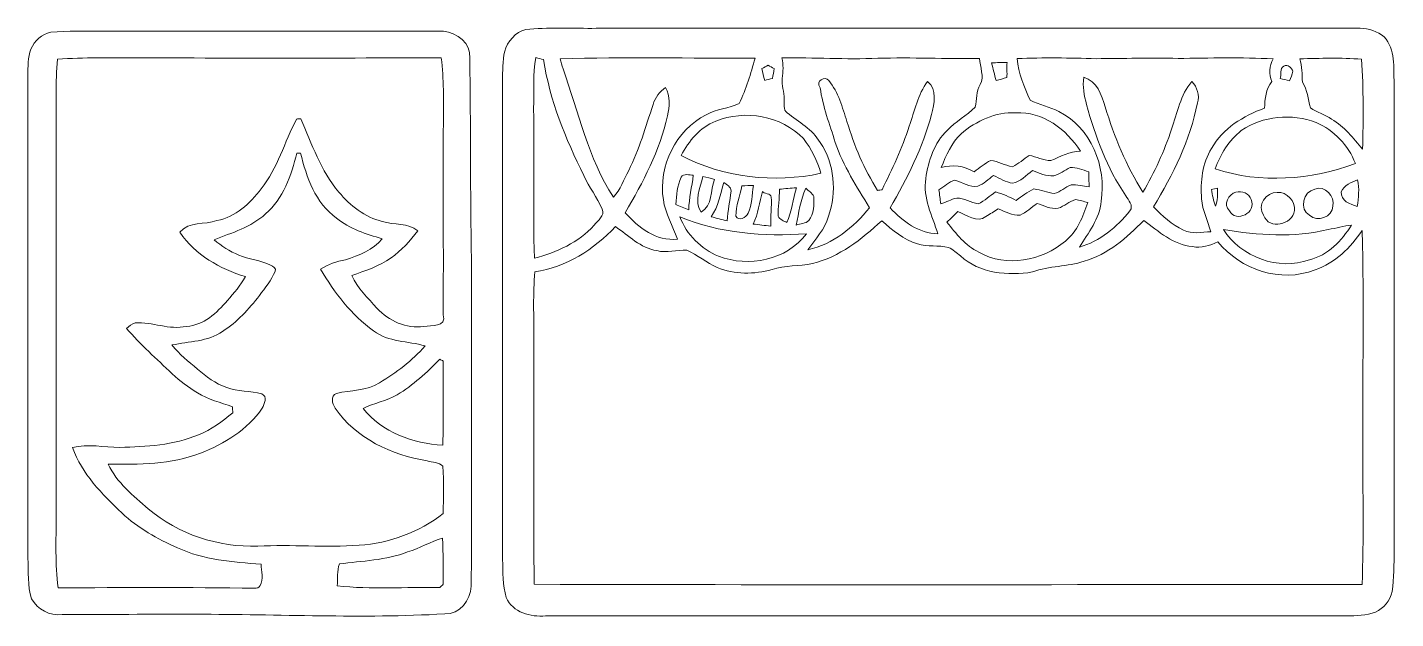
# Model space of a CAD drawing. Header units: centimetres. Extents: x -16.3 to 16.3, y -7.1 to 7.
import ezdxf

# ---------------------------------------------------------------- set-up
doc = ezdxf.new("R2010")
doc.units = ezdxf.units.CM
doc.header["$MEASUREMENT"] = 0
doc.layers.add('Layer 1', color=7, linetype='Continuous')

msp = doc.modelspace()

# ---------------------------------------------------------------- linework, layer by layer
at = {"layer": 'Layer 1', "color": 253, "lineweight": 9}
for points, knots in [([(-15.69985, 6.89111), (-15.29521, 6.9352), (-14.8874, 6.91439), (-14.481, 6.91686), (-14.481, 6.91686), (-11.77555, 6.91157), (-9.0701, 6.91792), (-6.365, 6.91545), (-6.365, 6.91545), (-6.04997, 6.88546), (-5.69295, 6.63429), (-5.73846, 6.2801), (-5.73846, 6.2801), (-5.70777, 4.68096), (-5.73035, 3.08146), (-5.69578, 1.48232), (-5.69578, 1.48232), (-5.70248, -1.10495), (-5.68837, -3.69293), (-5.70177, -6.27985), (-5.70177, -6.27985), (-5.71624, -6.60829), (-5.97553, -6.96071), (-6.33183, -6.93884), (-6.33183, -6.93884), (-8.30563, -7.05138), (-10.2833, -6.94448), (-12.2585, -6.94836), (-12.2585, -6.94836), (-13.31719, -6.94836), (-14.37587, -6.94907), (-15.43421, -6.95366), (-15.43421, -6.95366), (-15.72243, -6.99211), (-16.0177, -6.83265), (-16.15599, -6.58148), (-16.15599, -6.58148), (-16.25794, -6.2675), (-16.23466, -5.93342), (-16.24523, -5.60887), (-16.24523, -5.60887), (-16.24595, -1.78652), (-16.24207, 2.03547), (-16.24736, 5.85747), (-16.24736, 5.85747), (-16.24066, 6.06984), (-16.25264, 6.29033), (-16.17187, 6.49176), (-16.17187, 6.49176), (-16.09355, 6.69073), (-15.91363, 6.85442), (-15.69985, 6.89111), (-15.69985, 6.89111), (-15.69985, 6.89111), (-15.69985, 6.89111), (-15.69985, 6.89111)], [0, 0, 0, 0, 0.06666667, 0.06666667, 0.06666667, 0.06666667, 0.13333333, 0.13333333, 0.13333333, 0.13333333, 0.2, 0.2, 0.2, 0.2, 0.26666667, 0.26666667, 0.26666667, 0.26666667, 0.33333333, 0.33333333, 0.33333333, 0.33333333, 0.4, 0.4, 0.4, 0.4, 0.46666667, 0.46666667, 0.46666667, 0.46666667, 0.53333333, 0.53333333, 0.53333333, 0.53333333, 0.6, 0.6, 0.6, 0.6, 0.66666667, 0.66666667, 0.66666667, 0.66666667, 0.73333333, 0.73333333, 0.73333333, 0.73333333, 0.8, 0.8, 0.8, 0.8, 0.86666667, 0.86666667, 0.86666667, 0.86666667, 1, 1, 1, 1]), ([(-4.3076, 6.96766), (-3.78407, 7.00858), (-3.25808, 6.98107), (-2.7335, 6.986), (-2.7335, 6.986), (3.32299, 6.98565), (9.37949, 6.9853), (15.43598, 6.98636), (15.43598, 6.98636), (15.64094, 6.98001), (15.84943, 6.91862), (16.00783, 6.7828), (16.00783, 6.7828), (16.28158, 6.48365), (16.22761, 6.0515), (16.24736, 5.68073), (16.24736, 5.68073), (16.24488, 1.97656), (16.24525, -1.72796), (16.24736, -5.43213), (16.24736, -5.43213), (16.24384, -5.75809), (16.24348, -6.08582), (16.19692, -6.40932), (16.19692, -6.40932), (16.14718, -6.61816), (16.00077, -6.80972), (15.8025, -6.89615), (15.8025, -6.89615), (15.58379, -6.97553), (15.34708, -6.98153), (15.11777, -6.98646), (15.11777, -6.98646), (8.76742, -6.98223), (2.4167, -6.9847), (-3.93365, -6.98505), (-3.93365, -6.98505), (-4.28819, -7.0168), (-4.71823, -6.91062), (-4.86816, -6.54796), (-4.86816, -6.54796), (-4.96059, -6.25727), (-4.94365, -5.94436), (-4.95706, -5.64414), (-4.95706, -5.64414), (-4.95565, -1.82215), (-4.9553, 1.99984), (-4.95706, 5.82184), (-4.95706, 5.82184), (-4.95142, 6.05608), (-4.95777, 6.29985), (-4.88121, 6.52422), (-4.88121, 6.52422), (-4.77467, 6.74788), (-4.57606, 6.96625), (-4.3076, 6.96766), (-4.3076, 6.96766), (-4.3076, 6.96766), (-4.3076, 6.96766), (-4.3076, 6.96766)], [0, 0, 0, 0, 0.0625, 0.0625, 0.0625, 0.0625, 0.125, 0.125, 0.125, 0.125, 0.1875, 0.1875, 0.1875, 0.1875, 0.25, 0.25, 0.25, 0.25, 0.3125, 0.3125, 0.3125, 0.3125, 0.375, 0.375, 0.375, 0.375, 0.4375, 0.4375, 0.4375, 0.4375, 0.5, 0.5, 0.5, 0.5, 0.5625, 0.5625, 0.5625, 0.5625, 0.625, 0.625, 0.625, 0.625, 0.6875, 0.6875, 0.6875, 0.6875, 0.75, 0.75, 0.75, 0.75, 0.8125, 0.8125, 0.8125, 0.8125, 0.875, 0.875, 0.875, 0.875, 1, 1, 1, 1]), ([(-15.54357, 6.25258), (-15.56368, 5.98024), (-15.57391, 5.70719), (-15.57532, 5.43343), (-15.57532, 5.43343), (-15.57532, 2.08204), (-15.57285, -1.26935), (-15.57602, -4.62074), (-15.57602, -4.62074), (-15.57038, -5.18518), (-15.60283, -5.75386), (-15.52593, -6.31548), (-15.52593, -6.31548), (-13.97088, -6.3176), (-12.41584, -6.30208), (-10.86115, -6.32783), (-10.86115, -6.32783), (-10.80929, -6.32606), (-10.74438, -6.31971), (-10.72039, -6.26574), (-10.72039, -6.26574), (-10.64066, -6.10699), (-10.69146, -5.92496), (-10.69887, -5.75598), (-10.69887, -5.75598), (-11.37197, -5.70764), (-12.06765, -5.65755), (-12.68783, -5.36757), (-12.68783, -5.36757), (-13.16338, -5.15308), (-13.63045, -4.9012), (-14.00969, -4.53678), (-14.00969, -4.53678), (-14.4803, -4.09122), (-14.96537, -3.60826), (-15.18409, -2.98279), (-15.18409, -2.98279), (-14.81755, -2.88436), (-14.43479, -2.98385), (-14.06261, -2.97997), (-14.06261, -2.97997), (-13.43078, -2.95986), (-12.77885, -2.93058), (-12.18865, -2.6794), (-12.18865, -2.6794), (-11.88279, -2.5644), (-11.62421, -2.35802), (-11.37338, -2.15411), (-11.37338, -2.15411), (-11.37585, -2.1072), (-11.37797, -2.06028), (-11.38008, -2.01336), (-11.38008, -2.01336), (-11.6616, -1.91281), (-11.95793, -1.84085), (-12.21546, -1.68457), (-12.21546, -1.68457), (-12.42713, -1.54804), (-12.63492, -1.40305), (-12.81589, -1.22701), (-12.81589, -1.22701), (-13.18737, -0.87671), (-13.56519, -0.53169), (-13.9035, -0.14857), (-13.9035, -0.14857), (-13.83859, -0.09813), (-13.77509, -0.03956), (-13.6936, -0.01769), (-13.6936, -0.01769), (-13.28332, 0.00771), (-12.88468, -0.19373), (-12.4737, -0.10095), (-12.4737, -0.10095), (-12.06236, -0.07802), (-11.75438, 0.21973), (-11.50003, 0.51183), (-11.50003, 0.51183), (-11.34763, 0.69421), (-11.18606, 0.87272), (-11.07387, 1.08403), (-11.07387, 1.08403), (-11.68383, 1.26501), (-12.26803, 1.59874), (-12.62962, 2.13637), (-12.62962, 2.13637), (-12.41584, 2.40377), (-12.04119, 2.30994), (-11.74838, 2.41295), (-11.74838, 2.41295), (-11.30671, 2.49656), (-10.96098, 2.82146), (-10.69817, 3.16789), (-10.69817, 3.16789), (-10.30692, 3.66178), (-10.14395, 4.27914), (-9.85431, 4.82877), (-9.85431, 4.82877), (-9.82892, 4.83018), (-9.77847, 4.833), (-9.75307, 4.83441), (-9.75307, 4.83441), (-9.48954, 4.2361), (-9.28564, 3.59475), (-8.85032, 3.09169), (-8.85032, 3.09169), (-8.57831, 2.77066), (-8.23578, 2.49021), (-7.81632, 2.3946), (-7.81632, 2.3946), (-7.53763, 2.30147), (-7.20743, 2.36991), (-6.97036, 2.16882), (-6.97036, 2.16882), (-7.15381, 1.92717), (-7.36794, 1.7088), (-7.60924, 1.525), (-7.60924, 1.525), (-7.88864, 1.32357), (-8.22377, 1.22409), (-8.54305, 1.10626), (-8.54305, 1.10626), (-8.41146, 0.80181), (-8.15711, 0.57462), (-7.94368, 0.32838), (-7.94368, 0.32838), (-7.65828, 0.02676), (-7.24835, -0.16445), (-6.82643, -0.1013), (-6.82643, -0.1013), (-6.65251, -0.07943), (-6.28386, -0.12564), (-6.36888, 0.17598), (-6.36888, 0.17598), (-6.359, 1.70492), (-6.37417, 3.23421), (-6.365, 4.76315), (-6.365, 4.76315), (-6.36852, 5.26939), (-6.34559, 5.7788), (-6.4158, 6.28151), (-6.4158, 6.28151), (-9.13959, 6.27869), (-11.86304, 6.27974), (-14.58683, 6.28151), (-14.58683, 6.28151), (-14.9061, 6.28186), (-15.22536, 6.27445), (-15.54357, 6.25258), (-15.54357, 6.25258), (-15.54357, 6.25258), (-15.54357, 6.25258), (-15.54357, 6.25258)], [0, 0, 0, 0, 0.02564103, 0.02564103, 0.02564103, 0.02564103, 0.05128205, 0.05128205, 0.05128205, 0.05128205, 0.07692308, 0.07692308, 0.07692308, 0.07692308, 0.1025641, 0.1025641, 0.1025641, 0.1025641, 0.12820513, 0.12820513, 0.12820513, 0.12820513, 0.15384615, 0.15384615, 0.15384615, 0.15384615, 0.17948718, 0.17948718, 0.17948718, 0.17948718, 0.20512821, 0.20512821, 0.20512821, 0.20512821, 0.23076923, 0.23076923, 0.23076923, 0.23076923, 0.25641026, 0.25641026, 0.25641026, 0.25641026, 0.28205128, 0.28205128, 0.28205128, 0.28205128, 0.30769231, 0.30769231, 0.30769231, 0.30769231, 0.33333333, 0.33333333, 0.33333333, 0.33333333, 0.35897436, 0.35897436, 0.35897436, 0.35897436, 0.38461538, 0.38461538, 0.38461538, 0.38461538, 0.41025641, 0.41025641, 0.41025641, 0.41025641, 0.43589744, 0.43589744, 0.43589744, 0.43589744, 0.46153846, 0.46153846, 0.46153846, 0.46153846, 0.48717949, 0.48717949, 0.48717949, 0.48717949, 0.51282051, 0.51282051, 0.51282051, 0.51282051, 0.53846154, 0.53846154, 0.53846154, 0.53846154, 0.56410256, 0.56410256, 0.56410256, 0.56410256, 0.58974359, 0.58974359, 0.58974359, 0.58974359, 0.61538462, 0.61538462, 0.61538462, 0.61538462, 0.64102564, 0.64102564, 0.64102564, 0.64102564, 0.66666667, 0.66666667, 0.66666667, 0.66666667, 0.69230769, 0.69230769, 0.69230769, 0.69230769, 0.71794872, 0.71794872, 0.71794872, 0.71794872, 0.74358974, 0.74358974, 0.74358974, 0.74358974, 0.76923077, 0.76923077, 0.76923077, 0.76923077, 0.79487179, 0.79487179, 0.79487179, 0.79487179, 0.82051282, 0.82051282, 0.82051282, 0.82051282, 0.84615385, 0.84615385, 0.84615385, 0.84615385, 0.87179487, 0.87179487, 0.87179487, 0.87179487, 0.8974359, 0.8974359, 0.8974359, 0.8974359, 0.92307692, 0.92307692, 0.92307692, 0.92307692, 0.94871795, 0.94871795, 0.94871795, 0.94871795, 1, 1, 1, 1]), ([(-4.16472, 6.29209), (-4.23633, 5.89275), (-4.21129, 5.48423), (-4.21834, 5.08065), (-4.21834, 5.08065), (-4.20353, 3.89285), (-4.23563, 2.70434), (-4.19894, 1.51689), (-4.19894, 1.51689), (-3.6726, 1.66188), (-3.14943, 1.88872), (-2.77972, 2.30464), (-2.77972, 2.30464), (-2.69575, 2.41295), (-2.51478, 2.53007), (-2.58675, 2.68741), (-2.58675, 2.68741), (-2.71445, 2.96293), (-2.89613, 3.20987), (-3.0249, 3.48504), (-3.0249, 3.48504), (-3.45917, 4.35746), (-3.8317, 5.27609), (-3.98445, 6.24341), (-3.98445, 6.24341), (-4.04442, 6.25999), (-4.10475, 6.27622), (-4.16472, 6.29209), (-4.16472, 6.29209), (-4.16472, 6.29209), (-4.16472, 6.29209), (-4.16472, 6.29209)], [0, 0, 0, 0, 0.11111111, 0.11111111, 0.11111111, 0.11111111, 0.22222222, 0.22222222, 0.22222222, 0.22222222, 0.33333333, 0.33333333, 0.33333333, 0.33333333, 0.44444444, 0.44444444, 0.44444444, 0.44444444, 0.55555556, 0.55555556, 0.55555556, 0.55555556, 0.66666667, 0.66666667, 0.66666667, 0.66666667, 0.77777778, 0.77777778, 0.77777778, 0.77777778, 1, 1, 1, 1]), ([(-3.58546, 6.26422), (-3.56606, 6.18308), (-3.54454, 6.1023), (-3.51843, 6.02292), (-3.51843, 6.02292), (-3.14766, 4.99599), (-2.92506, 3.89849), (-2.32146, 2.97034), (-2.32146, 2.97034), (-2.15424, 3.15131), (-2.06816, 3.38661), (-1.95739, 3.60251), (-1.95739, 3.60251), (-1.70903, 4.10452), (-1.54958, 4.64321), (-1.37919, 5.1752), (-1.37919, 5.1752), (-1.32662, 5.33853), (-1.2222, 5.48176), (-1.08144, 5.58019), (-1.08144, 5.58019), (-0.97173, 5.37099), (-0.98337, 5.12757), (-1.03664, 4.90356), (-1.03664, 4.90356), (-1.21797, 4.07982), (-1.61625, 3.32452), (-2.03818, 2.60204), (-2.03818, 2.60204), (-1.72808, 2.24079), (-1.30087, 1.92082), (-0.79605, 1.97056), (-0.79605, 1.97056), (-0.91035, 2.28348), (-1.08815, 2.57628), (-1.1333, 2.91107), (-1.1333, 2.91107), (-1.26207, 3.71187), (-0.83485, 4.55995), (-0.11448, 4.93002), (-0.11448, 4.93002), (0.12717, 5.07395), (0.42562, 5.07677), (0.67257, 5.20095), (0.67257, 5.20095), (0.83379, 5.54385), (0.94844, 5.91109), (1.04898, 6.27692), (1.04898, 6.27692), (-0.49583, 6.27481), (-2.041, 6.29809), (-3.58546, 6.26422), (-3.58546, 6.26422), (-3.58546, 6.26422), (-3.58546, 6.26422), (-3.58546, 6.26422)], [0, 0, 0, 0, 0.06666667, 0.06666667, 0.06666667, 0.06666667, 0.13333333, 0.13333333, 0.13333333, 0.13333333, 0.2, 0.2, 0.2, 0.2, 0.26666667, 0.26666667, 0.26666667, 0.26666667, 0.33333333, 0.33333333, 0.33333333, 0.33333333, 0.4, 0.4, 0.4, 0.4, 0.46666667, 0.46666667, 0.46666667, 0.46666667, 0.53333333, 0.53333333, 0.53333333, 0.53333333, 0.6, 0.6, 0.6, 0.6, 0.66666667, 0.66666667, 0.66666667, 0.66666667, 0.73333333, 0.73333333, 0.73333333, 0.73333333, 0.8, 0.8, 0.8, 0.8, 0.86666667, 0.86666667, 0.86666667, 0.86666667, 1, 1, 1, 1]), ([(1.68822, 6.28115), (1.72173, 6.12099), (1.71679, 5.95766), (1.69492, 5.79609), (1.69492, 5.79609), (1.66352, 5.62993), (1.75524, 5.47294), (1.73725, 5.30572), (1.73725, 5.30572), (1.75277, 5.20024), (1.70938, 5.04961), (1.81169, 4.97235), (1.81169, 4.97235), (2.08968, 4.75998), (2.41388, 4.585), (2.59309, 4.26962), (2.59309, 4.26962), (2.94657, 3.76514), (2.98926, 3.08993), (2.79523, 2.51596), (2.79523, 2.51596), (2.71198, 2.20798), (2.4795, 1.97586), (2.30134, 1.7215), (2.30134, 1.7215), (2.90565, 1.84109), (3.3886, 2.25878), (3.77172, 2.72057), (3.77172, 2.72057), (3.46445, 3.21799), (3.14378, 3.7147), (2.95575, 4.27279), (2.95575, 4.27279), (2.82134, 4.70177), (2.65871, 5.12651), (2.59556, 5.57384), (2.59556, 5.57384), (2.4668, 5.73964), (2.71656, 5.861), (2.79876, 5.74317), (2.79876, 5.74317), (3.03159, 5.46342), (3.12402, 5.1057), (3.23303, 4.76739), (3.23303, 4.76739), (3.40836, 4.19553), (3.64084, 3.63744), (3.96046, 3.13085), (3.96046, 3.13085), (3.98692, 3.13508), (4.04055, 3.1439), (4.067, 3.14814), (4.067, 3.14814), (4.31147, 3.63779), (4.54855, 4.13309), (4.71046, 4.65732), (4.71046, 4.65732), (4.84418, 5.0175), (4.91225, 5.40944), (5.15214, 5.7213), (5.15214, 5.7213), (5.39028, 5.53221), (5.30314, 5.19248), (5.24352, 4.93601), (5.24352, 4.93601), (5.04207, 4.14685), (4.66002, 3.41977), (4.25998, 2.71563), (4.25998, 2.71563), (4.56618, 2.39884), (4.93342, 2.10779), (5.39804, 2.10074), (5.39804, 2.10074), (5.25657, 2.5283), (5.03502, 2.95305), (5.10769, 3.41801), (5.10769, 3.41801), (5.17331, 3.83076), (5.30384, 4.26609), (5.61923, 4.5596), (5.61923, 4.5596), (5.81925, 4.76844), (6.07819, 4.91097), (6.2828, 5.11205), (6.2828, 5.11205), (6.31984, 5.28914), (6.30997, 5.48458), (6.40028, 5.64686), (6.40028, 5.64686), (6.51458, 5.83842), (6.38617, 6.06808), (6.38899, 6.27022), (6.38899, 6.27022), (5.58219, 6.2554), (4.77537, 6.29703), (3.96857, 6.2741), (3.96857, 6.2741), (3.20869, 6.242), (2.44845, 6.2928), (1.68822, 6.28115), (1.68822, 6.28115), (1.68822, 6.28115), (1.68822, 6.28115), (1.68822, 6.28115)], [0, 0, 0, 0, 0.03703704, 0.03703704, 0.03703704, 0.03703704, 0.07407407, 0.07407407, 0.07407407, 0.07407407, 0.11111111, 0.11111111, 0.11111111, 0.11111111, 0.14814815, 0.14814815, 0.14814815, 0.14814815, 0.18518519, 0.18518519, 0.18518519, 0.18518519, 0.22222222, 0.22222222, 0.22222222, 0.22222222, 0.25925926, 0.25925926, 0.25925926, 0.25925926, 0.2962963, 0.2962963, 0.2962963, 0.2962963, 0.33333333, 0.33333333, 0.33333333, 0.33333333, 0.37037037, 0.37037037, 0.37037037, 0.37037037, 0.40740741, 0.40740741, 0.40740741, 0.40740741, 0.44444444, 0.44444444, 0.44444444, 0.44444444, 0.48148148, 0.48148148, 0.48148148, 0.48148148, 0.51851852, 0.51851852, 0.51851852, 0.51851852, 0.55555556, 0.55555556, 0.55555556, 0.55555556, 0.59259259, 0.59259259, 0.59259259, 0.59259259, 0.62962963, 0.62962963, 0.62962963, 0.62962963, 0.66666667, 0.66666667, 0.66666667, 0.66666667, 0.7037037, 0.7037037, 0.7037037, 0.7037037, 0.74074074, 0.74074074, 0.74074074, 0.74074074, 0.77777778, 0.77777778, 0.77777778, 0.77777778, 0.81481481, 0.81481481, 0.81481481, 0.81481481, 0.85185185, 0.85185185, 0.85185185, 0.85185185, 0.88888889, 0.88888889, 0.88888889, 0.88888889, 0.92592593, 0.92592593, 0.92592593, 0.92592593, 1, 1, 1, 1]), ([(7.2794, 6.26669), (7.30233, 5.91603), (7.45367, 5.59535), (7.58914, 5.27715), (7.58914, 5.27715), (7.8061, 5.16356), (8.05586, 5.12545), (8.27141, 5.00586), (8.27141, 5.00586), (9.03729, 4.62663), (9.40983, 3.69282), (9.27893, 2.87226), (9.27893, 2.87226), (9.24578, 2.45563), (8.96815, 2.12543), (8.76176, 1.78112), (8.76176, 1.78112), (9.24473, 1.92259), (9.65818, 2.25667), (9.96404, 2.64931), (9.96404, 2.64931), (10.05541, 2.76925), (9.92629, 2.90013), (9.86844, 3.0042), (9.86844, 3.0042), (9.41265, 3.65684), (9.1403, 4.41355), (8.9304, 5.17555), (8.9304, 5.17555), (8.87747, 5.38651), (8.83409, 5.60453), (8.86267, 5.82254), (8.86267, 5.82254), (9.18368, 5.74246), (9.28212, 5.3918), (9.37348, 5.11946), (9.37348, 5.11946), (9.59045, 4.40967), (9.87442, 3.71576), (10.27166, 3.0864), (10.27166, 3.0864), (10.55106, 3.56089), (10.77719, 4.06642), (10.95358, 4.58747), (10.95358, 4.58747), (11.08728, 4.97482), (11.16419, 5.40027), (11.43477, 5.72271), (11.43477, 5.72271), (11.56248, 5.58583), (11.63021, 5.3978), (11.566, 5.21012), (11.566, 5.21012), (11.4002, 4.3243), (10.98321, 3.50656), (10.52178, 2.73997), (10.52178, 2.73997), (10.73521, 2.52725), (10.96064, 2.31734), (11.23686, 2.18752), (11.23686, 2.18752), (11.43689, 2.07992), (11.67078, 2.14448), (11.88774, 2.14731), (11.88774, 2.14731), (11.81365, 2.40836), (11.69053, 2.65636), (11.66478, 2.92977), (11.66478, 2.92977), (11.64079, 3.33828), (11.67466, 3.77784), (11.90608, 4.12886), (11.90608, 4.12886), (12.17278, 4.60617), (12.65856, 4.90532), (13.16091, 5.08594), (13.16091, 5.08594), (13.1782, 5.30749), (13.18596, 5.54314), (13.3373, 5.71918), (13.3373, 5.71918), (13.25616, 5.89733), (13.27556, 6.08783), (13.37046, 6.25858), (13.37046, 6.25858), (12.61658, 6.29879), (11.86093, 6.27833), (11.10669, 6.26916), (11.10669, 6.26916), (10.45722, 6.29103), (9.80846, 6.26457), (9.159, 6.26422), (9.159, 6.26422), (8.53247, 6.28398), (7.90558, 6.28962), (7.2794, 6.26669), (7.2794, 6.26669), (7.2794, 6.26669), (7.2794, 6.26669), (7.2794, 6.26669)], [0, 0, 0, 0, 0.03846154, 0.03846154, 0.03846154, 0.03846154, 0.07692308, 0.07692308, 0.07692308, 0.07692308, 0.11538462, 0.11538462, 0.11538462, 0.11538462, 0.15384615, 0.15384615, 0.15384615, 0.15384615, 0.19230769, 0.19230769, 0.19230769, 0.19230769, 0.23076923, 0.23076923, 0.23076923, 0.23076923, 0.26923077, 0.26923077, 0.26923077, 0.26923077, 0.30769231, 0.30769231, 0.30769231, 0.30769231, 0.34615385, 0.34615385, 0.34615385, 0.34615385, 0.38461538, 0.38461538, 0.38461538, 0.38461538, 0.42307692, 0.42307692, 0.42307692, 0.42307692, 0.46153846, 0.46153846, 0.46153846, 0.46153846, 0.5, 0.5, 0.5, 0.5, 0.53846154, 0.53846154, 0.53846154, 0.53846154, 0.57692308, 0.57692308, 0.57692308, 0.57692308, 0.61538462, 0.61538462, 0.61538462, 0.61538462, 0.65384615, 0.65384615, 0.65384615, 0.65384615, 0.69230769, 0.69230769, 0.69230769, 0.69230769, 0.73076923, 0.73076923, 0.73076923, 0.73076923, 0.76923077, 0.76923077, 0.76923077, 0.76923077, 0.80769231, 0.80769231, 0.80769231, 0.80769231, 0.84615385, 0.84615385, 0.84615385, 0.84615385, 0.88461538, 0.88461538, 0.88461538, 0.88461538, 0.92307692, 0.92307692, 0.92307692, 0.92307692, 1, 1, 1, 1]), ([(14.00088, 6.26211), (14.07002, 6.08289), (14.04603, 5.89134), (14.06896, 5.70683), (14.06896, 5.70683), (14.1815, 5.52021), (14.19773, 5.30184), (14.25488, 5.09617), (14.25488, 5.09617), (14.41433, 4.99105), (14.60236, 4.93601), (14.75935, 4.82489), (14.75935, 4.82489), (15.06591, 4.65661), (15.27052, 4.36804), (15.49665, 4.11157), (15.49665, 4.11157), (15.51147, 4.82489), (15.51994, 5.53926), (15.47161, 6.25117), (15.47161, 6.25117), (14.9816, 6.29139), (14.49088, 6.26916), (14.00088, 6.26211), (14.00088, 6.26211), (14.00088, 6.26211), (14.00088, 6.26211), (14.00088, 6.26211)], [0, 0, 0, 0, 0.125, 0.125, 0.125, 0.125, 0.25, 0.25, 0.25, 0.25, 0.375, 0.375, 0.375, 0.375, 0.5, 0.5, 0.5, 0.5, 0.625, 0.625, 0.625, 0.625, 0.75, 0.75, 0.75, 0.75, 1, 1, 1, 1]), ([(1.2102, 6.02715), (1.22996, 5.93437), (1.25289, 5.83983), (1.27652, 5.7467), (1.27652, 5.7467), (1.33897, 5.76257), (1.40141, 5.77845), (1.4642, 5.79362), (1.4642, 5.79362), (1.47655, 5.87229), (1.4889, 5.9506), (1.5016, 6.02857), (1.5016, 6.02857), (1.45397, 6.05502), (1.40635, 6.08113), (1.35907, 6.10724), (1.35907, 6.10724), (1.30933, 6.08078), (1.25959, 6.05397), (1.2102, 6.02715), (1.2102, 6.02715), (1.2102, 6.02715), (1.2102, 6.02715), (1.2102, 6.02715)], [0, 0, 0, 0, 0.14285714, 0.14285714, 0.14285714, 0.14285714, 0.28571429, 0.28571429, 0.28571429, 0.28571429, 0.42857143, 0.42857143, 0.42857143, 0.42857143, 0.57142857, 0.57142857, 0.57142857, 0.57142857, 0.71428571, 0.71428571, 0.71428571, 0.71428571, 1, 1, 1, 1]), ([(6.67333, 6.16192), (6.70614, 6.02186), (6.74141, 5.88287), (6.78093, 5.74458), (6.78093, 5.74458), (6.86665, 5.76857), (6.95273, 5.79291), (7.03845, 5.81725), (7.03845, 5.81725), (7.04163, 5.93473), (7.03457, 6.05644), (7.03986, 6.17215), (7.03986, 6.17215), (6.9171, 6.17532), (6.79504, 6.17003), (6.67333, 6.16192), (6.67333, 6.16192), (6.67333, 6.16192), (6.67333, 6.16192), (6.67333, 6.16192)], [0, 0, 0, 0, 0.16666667, 0.16666667, 0.16666667, 0.16666667, 0.33333333, 0.33333333, 0.33333333, 0.33333333, 0.5, 0.5, 0.5, 0.5, 0.66666667, 0.66666667, 0.66666667, 0.66666667, 1, 1, 1, 1]), ([(13.62305, 6.08254), (13.51157, 6.04268), (13.57296, 5.86946), (13.53309, 5.79432), (13.53309, 5.79432), (13.60682, 5.77598), (13.68055, 5.75728), (13.75464, 5.73894), (13.75464, 5.73894), (13.78674, 5.81231), (13.82413, 5.88463), (13.84036, 5.9633), (13.84036, 5.9633), (13.80614, 6.04374), (13.71513, 6.14957), (13.62305, 6.08254), (13.62305, 6.08254), (13.62305, 6.08254), (13.62305, 6.08254), (13.62305, 6.08254)], [0, 0, 0, 0, 0.16666667, 0.16666667, 0.16666667, 0.16666667, 0.33333333, 0.33333333, 0.33333333, 0.33333333, 0.5, 0.5, 0.5, 0.5, 0.66666667, 0.66666667, 0.66666667, 0.66666667, 1, 1, 1, 1]), ([(0.112, 4.77656), (-0.26723, 4.63227), (-0.52229, 4.3056), (-0.71244, 3.96129), (-0.71244, 3.96129), (0.30145, 3.43706), (1.49842, 3.29701), (2.61214, 3.53795), (2.61214, 3.53795), (2.52536, 3.8357), (2.39271, 4.12427), (2.19586, 4.36557), (2.19586, 4.36557), (1.67093, 4.91308), (0.80557, 5.05949), (0.112, 4.77656), (0.112, 4.77656), (0.112, 4.77656), (0.112, 4.77656), (0.112, 4.77656)], [0, 0, 0, 0, 0.16666667, 0.16666667, 0.16666667, 0.16666667, 0.33333333, 0.33333333, 0.33333333, 0.33333333, 0.5, 0.5, 0.5, 0.5, 0.66666667, 0.66666667, 0.66666667, 0.66666667, 1, 1, 1, 1]), ([(5.94555, 4.47952), (5.72153, 4.25656), (5.58783, 3.96411), (5.47424, 3.67342), (5.47424, 3.67342), (5.73847, 3.74856), (6.01963, 3.71787), (6.25529, 3.57359), (6.25529, 3.57359), (6.3837, 3.67025), (6.51105, 3.76832), (6.65287, 3.84558), (6.65287, 3.84558), (6.83349, 3.82864), (6.99118, 3.72422), (7.16757, 3.69459), (7.16757, 3.69459), (7.31609, 3.7595), (7.43321, 3.87697), (7.56833, 3.96446), (7.56833, 3.96446), (7.73942, 3.9373), (7.90487, 3.83641), (8.08091, 3.84205), (8.08091, 3.84205), (8.31022, 3.93659), (8.53, 4.05654), (8.78435, 4.0643), (8.78435, 4.0643), (8.45944, 4.58712), (7.88759, 5.00904), (7.24941, 4.97799), (7.24941, 4.97799), (6.76646, 4.9981), (6.30785, 4.78467), (5.94555, 4.47952), (5.94555, 4.47952), (5.94555, 4.47952), (5.94555, 4.47952), (5.94555, 4.47952)], [0, 0, 0, 0, 0.09090909, 0.09090909, 0.09090909, 0.09090909, 0.18181818, 0.18181818, 0.18181818, 0.18181818, 0.27272727, 0.27272727, 0.27272727, 0.27272727, 0.36363636, 0.36363636, 0.36363636, 0.36363636, 0.45454545, 0.45454545, 0.45454545, 0.45454545, 0.54545455, 0.54545455, 0.54545455, 0.54545455, 0.63636364, 0.63636364, 0.63636364, 0.63636364, 0.72727273, 0.72727273, 0.72727273, 0.72727273, 0.81818182, 0.81818182, 0.81818182, 0.81818182, 1, 1, 1, 1]), ([(12.61128, 4.55219), (12.31742, 4.32147), (12.11175, 3.99374), (11.99075, 3.64308), (11.99075, 3.64308), (13.06848, 3.28713), (14.26863, 3.38167), (15.32344, 3.77079), (15.32344, 3.77079), (15.16151, 4.20647), (14.81614, 4.56101), (14.39105, 4.74516), (14.39105, 4.74516), (13.81496, 4.96635), (13.1214, 4.9092), (12.61128, 4.55219), (12.61128, 4.55219), (12.61128, 4.55219), (12.61128, 4.55219), (12.61128, 4.55219)], [0, 0, 0, 0, 0.16666667, 0.16666667, 0.16666667, 0.16666667, 0.33333333, 0.33333333, 0.33333333, 0.33333333, 0.5, 0.5, 0.5, 0.5, 0.66666667, 0.66666667, 0.66666667, 0.66666667, 1, 1, 1, 1]), ([(-9.8522, 4.01985), (-9.97602, 3.48857), (-10.16934, 2.93788), (-10.59515, 2.57134), (-10.59515, 2.57134), (-10.93841, 2.25737), (-11.39455, 2.12508), (-11.81718, 1.95645), (-11.81718, 1.95645), (-11.63408, 1.81605), (-11.44852, 1.67458), (-11.2298, 1.59486), (-11.2298, 1.59486), (-10.98815, 1.48549), (-10.71369, 1.4735), (-10.47521, 1.35708), (-10.47521, 1.35708), (-10.42617, 1.32039), (-10.32315, 1.28194), (-10.36585, 1.20574), (-10.36585, 1.20574), (-10.45545, 0.99478), (-10.6015, 0.81381), (-10.73873, 0.63283), (-10.73873, 0.63283), (-10.99238, 0.31251), (-11.26578, -0.00252), (-11.61539, -0.22195), (-11.61539, -0.22195), (-11.9664, -0.46784), (-12.41549, -0.45655), (-12.81942, -0.54404), (-12.81942, -0.54404), (-12.64938, -0.76629), (-12.42607, -0.93915), (-12.2137, -1.11836), (-12.2137, -1.11836), (-12.0038, -1.29369), (-11.7826, -1.46796), (-11.51802, -1.55263), (-11.51802, -1.55263), (-11.25379, -1.66693), (-10.95393, -1.62565), (-10.683, -1.7075), (-10.683, -1.7075), (-10.53871, -1.76571), (-10.6202, -1.94492), (-10.67171, -2.04511), (-10.67171, -2.04511), (-11.01743, -2.56122), (-11.57623, -2.89354), (-12.1435, -3.11685), (-12.1435, -3.11685), (-12.84023, -3.39095), (-13.60223, -3.38637), (-14.33848, -3.37861), (-14.33848, -3.37861), (-14.12752, -3.81323), (-13.74123, -4.13002), (-13.38245, -4.44011), (-13.38245, -4.44011), (-12.6649, -5.05007), (-11.71593, -5.3591), (-10.77719, -5.32523), (-10.77719, -5.32523), (-9.97356, -5.28996), (-9.16923, -5.36051), (-8.3663, -5.30654), (-8.3663, -5.30654), (-7.64452, -5.2575), (-6.93826, -4.99539), (-6.36711, -4.54983), (-6.36711, -4.54983), (-6.3657, -4.17588), (-6.353, -3.80194), (-6.37699, -3.42905), (-6.37699, -3.42905), (-6.47118, -3.32816), (-6.62817, -3.33698), (-6.74917, -3.29923), (-6.74917, -3.29923), (-7.59266, -3.15953), (-8.44637, -2.76865), (-8.94027, -2.04334), (-8.94027, -2.04334), (-9.0133, -1.9421), (-9.04893, -1.75653), (-8.90817, -1.6955), (-8.90817, -1.6955), (-8.56986, -1.61119), (-8.18815, -1.64329), (-7.88476, -1.44468), (-7.88476, -1.44468), (-7.48859, -1.20126), (-7.10689, -0.91833), (-6.79891, -0.56697), (-6.79891, -0.56697), (-7.20743, -0.4442), (-7.66957, -0.48054), (-8.02517, -0.21101), (-8.02517, -0.21101), (-8.54974, 0.1714), (-8.95685, 0.69951), (-9.28282, 1.25619), (-9.28282, 1.25619), (-9.11067, 1.38601), (-8.89759, 1.43575), (-8.69191, 1.48408), (-8.69191, 1.48408), (-8.37336, 1.58357), (-8.0294, 1.70774), (-7.82091, 1.98362), (-7.82091, 1.98362), (-8.20544, 2.08839), (-8.59173, 2.21433), (-8.90394, 2.47433), (-8.90394, 2.47433), (-9.41404, 2.8264), (-9.61867, 3.44694), (-9.76154, 4.0195), (-9.76154, 4.0195), (-9.78411, 4.0195), (-9.82927, 4.0195), (-9.8522, 4.01985), (-9.8522, 4.01985), (-9.8522, 4.01985), (-9.8522, 4.01985), (-9.8522, 4.01985)], [0, 0, 0, 0, 0.03030303, 0.03030303, 0.03030303, 0.03030303, 0.06060606, 0.06060606, 0.06060606, 0.06060606, 0.09090909, 0.09090909, 0.09090909, 0.09090909, 0.12121212, 0.12121212, 0.12121212, 0.12121212, 0.15151515, 0.15151515, 0.15151515, 0.15151515, 0.18181818, 0.18181818, 0.18181818, 0.18181818, 0.21212121, 0.21212121, 0.21212121, 0.21212121, 0.24242424, 0.24242424, 0.24242424, 0.24242424, 0.27272727, 0.27272727, 0.27272727, 0.27272727, 0.3030303, 0.3030303, 0.3030303, 0.3030303, 0.33333333, 0.33333333, 0.33333333, 0.33333333, 0.36363636, 0.36363636, 0.36363636, 0.36363636, 0.39393939, 0.39393939, 0.39393939, 0.39393939, 0.42424242, 0.42424242, 0.42424242, 0.42424242, 0.45454545, 0.45454545, 0.45454545, 0.45454545, 0.48484848, 0.48484848, 0.48484848, 0.48484848, 0.51515152, 0.51515152, 0.51515152, 0.51515152, 0.54545455, 0.54545455, 0.54545455, 0.54545455, 0.57575758, 0.57575758, 0.57575758, 0.57575758, 0.60606061, 0.60606061, 0.60606061, 0.60606061, 0.63636364, 0.63636364, 0.63636364, 0.63636364, 0.66666667, 0.66666667, 0.66666667, 0.66666667, 0.6969697, 0.6969697, 0.6969697, 0.6969697, 0.72727273, 0.72727273, 0.72727273, 0.72727273, 0.75757576, 0.75757576, 0.75757576, 0.75757576, 0.78787879, 0.78787879, 0.78787879, 0.78787879, 0.81818182, 0.81818182, 0.81818182, 0.81818182, 0.84848485, 0.84848485, 0.84848485, 0.84848485, 0.87878788, 0.87878788, 0.87878788, 0.87878788, 0.90909091, 0.90909091, 0.90909091, 0.90909091, 0.93939394, 0.93939394, 0.93939394, 0.93939394, 1, 1, 1, 1]), ([(8.54198, 3.67307), (8.40758, 3.61839), (8.29575, 3.5122), (8.15182, 3.4808), (8.15182, 3.4808), (7.9712, 3.46034), (7.80716, 3.54078), (7.64417, 3.60287), (7.64417, 3.60287), (7.49565, 3.4928), (7.36089, 3.34005), (7.17251, 3.30477), (7.17251, 3.30477), (7.00882, 3.32241), (6.86806, 3.4233), (6.71989, 3.48715), (6.71989, 3.48715), (6.59642, 3.40072), (6.48812, 3.28501), (6.34489, 3.23386), (6.34489, 3.23386), (6.14451, 3.18659), (5.98541, 3.33264), (5.80232, 3.37427), (5.80232, 3.37427), (5.65556, 3.34146), (5.54656, 3.21763), (5.4192, 3.14602), (5.4192, 3.14602), (5.43755, 3.03454), (5.44813, 2.92553), (5.46471, 2.81194), (5.46471, 2.81194), (5.59065, 2.8578), (5.71271, 2.9153), (5.84289, 2.94917), (5.84289, 2.94917), (6.02633, 2.95199), (6.18085, 2.8391), (6.35689, 2.81194), (6.35689, 2.81194), (6.50929, 2.87967), (6.62817, 3.0035), (6.7654, 3.09592), (6.7654, 3.09592), (6.9365, 3.04795), (7.1016, 2.9788), (7.25788, 2.89378), (7.25788, 2.89378), (7.39264, 2.99221), (7.52423, 3.09875), (7.67945, 3.16507), (7.67945, 3.16507), (7.8449, 3.1499), (7.99977, 3.07687), (8.16452, 3.05747), (8.16452, 3.05747), (8.31092, 3.09381), (8.41993, 3.21516), (8.56245, 3.26385), (8.56245, 3.26385), (8.70674, 3.26808), (8.85103, 3.23986), (8.99284, 3.21552), (8.99284, 3.21552), (8.99177, 3.3337), (8.98261, 3.45364), (8.98154, 3.57112), (8.98154, 3.57112), (8.83937, 3.62051), (8.69686, 3.68471), (8.54198, 3.67307), (8.54198, 3.67307), (8.54198, 3.67307), (8.54198, 3.67307), (8.54198, 3.67307)], [0, 0, 0, 0, 0.05, 0.05, 0.05, 0.05, 0.1, 0.1, 0.1, 0.1, 0.15, 0.15, 0.15, 0.15, 0.2, 0.2, 0.2, 0.2, 0.25, 0.25, 0.25, 0.25, 0.3, 0.3, 0.3, 0.3, 0.35, 0.35, 0.35, 0.35, 0.4, 0.4, 0.4, 0.4, 0.45, 0.45, 0.45, 0.45, 0.5, 0.5, 0.5, 0.5, 0.55, 0.55, 0.55, 0.55, 0.6, 0.6, 0.6, 0.6, 0.65, 0.65, 0.65, 0.65, 0.7, 0.7, 0.7, 0.7, 0.75, 0.75, 0.75, 0.75, 0.8, 0.8, 0.8, 0.8, 0.85, 0.85, 0.85, 0.85, 0.9, 0.9, 0.9, 0.9, 1, 1, 1, 1]), ([(-0.70785, 3.44588), (-0.81263, 3.24832), (-0.81086, 3.01479), (-0.83979, 2.79818), (-0.83979, 2.79818), (-0.73607, 2.7562), (-0.63271, 2.71246), (-0.52864, 2.67189), (-0.52864, 2.67189), (-0.52688, 2.94917), (-0.45103, 3.21657), (-0.4214, 3.49068), (-0.4214, 3.49068), (-0.51488, 3.49703), (-0.64682, 3.5436), (-0.70785, 3.44588), (-0.70785, 3.44588), (-0.70785, 3.44588), (-0.70785, 3.44588), (-0.70785, 3.44588)], [0, 0, 0, 0, 0.16666667, 0.16666667, 0.16666667, 0.16666667, 0.33333333, 0.33333333, 0.33333333, 0.33333333, 0.5, 0.5, 0.5, 0.5, 0.66666667, 0.66666667, 0.66666667, 0.66666667, 1, 1, 1, 1]), ([(-0.19174, 3.46564), (-0.26265, 3.19082), (-0.40905, 2.88038), (-0.23513, 2.61297), (-0.23513, 2.61297), (0.04427, 2.7756), (-0.0217, 3.12909), (0.08096, 3.39473), (0.08096, 3.39473), (-0.01006, 3.41872), (-0.10072, 3.44235), (-0.19174, 3.46564), (-0.19174, 3.46564), (-0.19174, 3.46564), (-0.19174, 3.46564), (-0.19174, 3.46564)], [0, 0, 0, 0, 0.2, 0.2, 0.2, 0.2, 0.4, 0.4, 0.4, 0.4, 0.6, 0.6, 0.6, 0.6, 1, 1, 1, 1]), ([(0.30533, 3.32241), (0.21678, 3.04477), (0.18185, 2.74667), (0.00229, 2.50608), (0.00229, 2.50608), (0.12753, 2.46974), (0.25453, 2.43764), (0.38223, 2.40907), (0.38223, 2.40907), (0.39987, 2.64684), (0.44785, 2.88038), (0.47713, 3.11639), (0.47713, 3.11639), (0.4856, 3.21975), (0.37024, 3.26561), (0.30533, 3.32241), (0.30533, 3.32241), (0.30533, 3.32241), (0.30533, 3.32241), (0.30533, 3.32241)], [0, 0, 0, 0, 0.16666667, 0.16666667, 0.16666667, 0.16666667, 0.33333333, 0.33333333, 0.33333333, 0.33333333, 0.5, 0.5, 0.5, 0.5, 0.66666667, 0.66666667, 0.66666667, 0.66666667, 1, 1, 1, 1]), ([(14.35683, 3.15872), (14.07919, 3.11497), (13.9783, 2.67647), (14.23441, 2.53995), (14.23441, 2.53995), (14.41574, 2.35791), (14.78157, 2.50467), (14.79145, 2.75691), (14.79145, 2.75691), (14.8359, 2.98833), (14.60271, 3.26455), (14.35683, 3.15872), (14.35683, 3.15872), (14.35683, 3.15872), (14.35683, 3.15872), (14.35683, 3.15872)], [0, 0, 0, 0, 0.2, 0.2, 0.2, 0.2, 0.4, 0.4, 0.4, 0.4, 0.6, 0.6, 0.6, 0.6, 1, 1, 1, 1]), ([(14.98795, 3.09522), (14.96255, 2.8899), (15.20843, 2.79324), (15.36789, 2.75267), (15.36789, 2.75267), (15.4007, 2.96081), (15.42186, 3.17565), (15.37777, 3.38379), (15.37777, 3.38379), (15.22889, 3.32276), (15.05145, 3.25785), (14.98795, 3.09522), (14.98795, 3.09522), (14.98795, 3.09522), (14.98795, 3.09522), (14.98795, 3.09522)], [0, 0, 0, 0, 0.2, 0.2, 0.2, 0.2, 0.4, 0.4, 0.4, 0.4, 0.6, 0.6, 0.6, 0.6, 1, 1, 1, 1]), ([(0.73501, 3.24268), (0.6828, 3.00244), (0.59002, 2.76714), (0.59284, 2.51772), (0.59284, 2.51772), (0.64999, 2.38684), (0.84331, 2.48985), (0.88635, 2.58828), (0.88635, 2.58828), (0.97631, 2.79359), (0.97102, 3.02713), (1.01229, 3.2455), (1.01229, 3.2455), (0.91951, 3.24515), (0.82709, 3.24409), (0.73501, 3.24268), (0.73501, 3.24268), (0.73501, 3.24268), (0.73501, 3.24268), (0.73501, 3.24268)], [0, 0, 0, 0, 0.16666667, 0.16666667, 0.16666667, 0.16666667, 0.33333333, 0.33333333, 0.33333333, 0.33333333, 0.5, 0.5, 0.5, 0.5, 0.66666667, 0.66666667, 0.66666667, 0.66666667, 1, 1, 1, 1]), ([(1.22325, 3.10898), (1.14847, 2.85004), (1.12977, 2.57381), (1.001, 2.33216), (1.001, 2.33216), (1.1407, 2.31276), (1.28005, 2.29653), (1.42081, 2.28489), (1.42081, 2.28489), (1.41481, 2.5149), (1.44692, 2.74491), (1.43175, 2.97386), (1.43175, 2.97386), (1.43492, 3.07441), (1.23913, 3.03948), (1.22325, 3.10898), (1.22325, 3.10898), (1.22325, 3.10898), (1.22325, 3.10898), (1.22325, 3.10898)], [0, 0, 0, 0, 0.16666667, 0.16666667, 0.16666667, 0.16666667, 0.33333333, 0.33333333, 0.33333333, 0.33333333, 0.5, 0.5, 0.5, 0.5, 0.66666667, 0.66666667, 0.66666667, 0.66666667, 1, 1, 1, 1]), ([(1.62719, 3.15978), (1.63318, 2.94423), (1.59438, 2.73045), (1.59402, 2.51561), (1.59402, 2.51561), (1.64059, 2.43835), (1.73125, 2.4073), (1.8064, 2.36497), (1.8064, 2.36497), (1.92034, 2.62955), (1.94257, 2.91989), (2.03182, 3.19223), (2.03182, 3.19223), (1.89671, 3.18553), (1.76124, 3.17177), (1.62719, 3.15978), (1.62719, 3.15978), (1.62719, 3.15978), (1.62719, 3.15978), (1.62719, 3.15978)], [0, 0, 0, 0, 0.16666667, 0.16666667, 0.16666667, 0.16666667, 0.33333333, 0.33333333, 0.33333333, 0.33333333, 0.5, 0.5, 0.5, 0.5, 0.66666667, 0.66666667, 0.66666667, 0.66666667, 1, 1, 1, 1]), ([(2.25195, 3.18094), (2.12601, 2.90331), (2.09073, 2.59745), (2.02582, 2.30217), (2.02582, 2.30217), (2.11755, 2.34874), (2.25195, 2.33604), (2.33027, 2.41542), (2.33027, 2.41542), (2.44845, 2.57769), (2.45692, 2.79395), (2.4421, 2.98621), (2.4421, 2.98621), (2.404, 3.07158), (2.32145, 3.12379), (2.25195, 3.18094), (2.25195, 3.18094), (2.25195, 3.18094), (2.25195, 3.18094), (2.25195, 3.18094)], [0, 0, 0, 0, 0.16666667, 0.16666667, 0.16666667, 0.16666667, 0.33333333, 0.33333333, 0.33333333, 0.33333333, 0.5, 0.5, 0.5, 0.5, 0.66666667, 0.66666667, 0.66666667, 0.66666667, 1, 1, 1, 1]), ([(11.90291, 3.15449), (11.92196, 3.01937), (11.95018, 2.88391), (11.99745, 2.75514), (11.99745, 2.75514), (12.05248, 2.89096), (12.04543, 3.03913), (12.04261, 3.18236), (12.04261, 3.18236), (12.00768, 3.1753), (11.93783, 3.16154), (11.90291, 3.15449), (11.90291, 3.15449), (11.90291, 3.15449), (11.90291, 3.15449), (11.90291, 3.15449)], [0, 0, 0, 0, 0.2, 0.2, 0.2, 0.2, 0.4, 0.4, 0.4, 0.4, 0.6, 0.6, 0.6, 0.6, 1, 1, 1, 1]), ([(12.48464, 3.09099), (12.30931, 3.04266), (12.16573, 2.79254), (12.33012, 2.64684), (12.33012, 2.64684), (12.47758, 2.34451), (12.99899, 2.61262), (12.842, 2.91177), (12.842, 2.91177), (12.80249, 3.06488), (12.62892, 3.12591), (12.48464, 3.09099), (12.48464, 3.09099), (12.48464, 3.09099), (12.48464, 3.09099), (12.48464, 3.09099)], [0, 0, 0, 0, 0.2, 0.2, 0.2, 0.2, 0.4, 0.4, 0.4, 0.4, 0.6, 0.6, 0.6, 0.6, 1, 1, 1, 1]), ([(13.46642, 3.08534), (13.20113, 3.08993), (12.97394, 2.77596), (13.14292, 2.54065), (13.14292, 2.54065), (13.26286, 2.17976), (13.83189, 2.31487), (13.87917, 2.65142), (13.87917, 2.65142), (13.89892, 2.87685), (13.69678, 3.09981), (13.46642, 3.08534), (13.46642, 3.08534), (13.46642, 3.08534), (13.46642, 3.08534), (13.46642, 3.08534)], [0, 0, 0, 0, 0.2, 0.2, 0.2, 0.2, 0.4, 0.4, 0.4, 0.4, 0.6, 0.6, 0.6, 0.6, 1, 1, 1, 1]), ([(8.25589, 2.70611), (8.07738, 2.68459), (7.9151, 2.76396), (7.75318, 2.82358), (7.75318, 2.82358), (7.62477, 2.72304), (7.502, 2.6098), (7.35031, 2.54489), (7.35031, 2.54489), (7.16439, 2.53219), (6.99506, 2.62708), (6.8289, 2.69305), (6.8289, 2.69305), (6.7333, 2.63096), (6.63664, 2.57134), (6.53857, 2.51455), (6.53857, 2.51455), (6.32337, 2.33745), (6.0856, 2.55476), (5.87217, 2.62638), (5.87217, 2.62638), (5.78398, 2.54347), (5.69719, 2.45951), (5.61182, 2.37379), (5.61182, 2.37379), (5.83125, 2.10356), (6.04679, 1.81816), (6.36923, 1.66153), (6.36923, 1.66153), (7.02469, 1.28794), (7.86854, 1.45868), (8.4284, 1.92541), (8.4284, 1.92541), (8.7145, 2.15154), (8.84537, 2.50961), (8.96144, 2.84334), (8.96144, 2.84334), (8.86302, 2.86556), (8.76777, 2.9086), (8.66688, 2.91177), (8.66688, 2.91177), (8.5187, 2.86838), (8.40123, 2.75585), (8.25589, 2.70611), (8.25589, 2.70611), (8.25589, 2.70611), (8.25589, 2.70611), (8.25589, 2.70611)], [0, 0, 0, 0, 0.07692308, 0.07692308, 0.07692308, 0.07692308, 0.15384615, 0.15384615, 0.15384615, 0.15384615, 0.23076923, 0.23076923, 0.23076923, 0.23076923, 0.30769231, 0.30769231, 0.30769231, 0.30769231, 0.38461538, 0.38461538, 0.38461538, 0.38461538, 0.46153846, 0.46153846, 0.46153846, 0.46153846, 0.53846154, 0.53846154, 0.53846154, 0.53846154, 0.61538462, 0.61538462, 0.61538462, 0.61538462, 0.69230769, 0.69230769, 0.69230769, 0.69230769, 0.76923077, 0.76923077, 0.76923077, 0.76923077, 0.84615385, 0.84615385, 0.84615385, 0.84615385, 1, 1, 1, 1]), ([(2.41176, 1.39024), (2.0932, 1.33204), (1.7623, 1.34826), (1.45115, 1.25301), (1.45115, 1.25301), (1.02746, 1.12707), (0.5618, 1.13483), (0.14869, 1.2957), (0.14869, 1.2957), (-0.1046, 1.41317), (-0.32473, 1.58851), (-0.57309, 1.71339), (-0.57309, 1.71339), (-0.81086, 1.71268), (-1.05181, 1.63789), (-1.28711, 1.69892), (-1.28711, 1.69892), (-1.67764, 1.75749), (-1.9581, 2.05876), (-2.27066, 2.27007), (-2.27066, 2.27007), (-2.78501, 1.73455), (-3.44082, 1.29535), (-4.19083, 1.19869), (-4.19083, 1.19869), (-4.23598, 0.67164), (-4.20882, 0.14106), (-4.21623, -0.3874), (-4.21623, -0.3874), (-4.2067, -2.3365), (-4.23069, -4.2863), (-4.20388, -6.2354), (-4.20388, -6.2354), (2.35814, -6.25339), (8.92017, -6.23999), (15.48219, -6.2421), (15.48219, -6.2421), (15.53193, -5.14955), (15.49313, -4.05559), (15.50512, -2.96268), (15.50512, -2.96268), (15.49454, -1.24995), (15.52699, 0.46314), (15.48783, 2.17517), (15.48783, 2.17517), (15.20491, 1.7716), (14.84684, 1.40047), (14.36529, 1.24455), (14.36529, 1.24455), (13.54897, 0.91752), (12.59682, 1.24596), (12.05248, 1.90706), (12.05248, 1.90706), (11.86586, 1.82134), (11.65596, 1.75361), (11.44959, 1.79488), (11.44959, 1.79488), (10.99274, 1.83686), (10.64278, 2.15895), (10.28965, 2.41789), (10.28965, 2.41789), (9.89101, 2.00372), (9.43734, 1.6072), (8.87219, 1.44986), (8.87219, 1.44986), (8.47496, 1.31122), (8.04281, 1.34262), (7.64841, 1.19163), (7.64841, 1.19163), (7.06526, 1.09532), (6.38511, 1.15459), (5.93214, 1.57439), (5.93214, 1.57439), (5.84183, 1.64636), (5.75187, 1.7208), (5.65133, 1.77689), (5.65133, 1.77689), (5.40791, 1.82945), (5.15038, 1.78677), (4.91119, 1.86226), (4.91119, 1.86226), (4.57852, 1.95504), (4.31253, 2.18893), (4.05888, 2.41189), (4.05888, 2.41189), (3.58616, 1.96668), (3.05241, 1.55252), (2.41176, 1.39024), (2.41176, 1.39024), (2.41176, 1.39024), (2.41176, 1.39024), (2.41176, 1.39024)], [0, 0, 0, 0, 0.04166667, 0.04166667, 0.04166667, 0.04166667, 0.08333333, 0.08333333, 0.08333333, 0.08333333, 0.125, 0.125, 0.125, 0.125, 0.16666667, 0.16666667, 0.16666667, 0.16666667, 0.20833333, 0.20833333, 0.20833333, 0.20833333, 0.25, 0.25, 0.25, 0.25, 0.29166667, 0.29166667, 0.29166667, 0.29166667, 0.33333333, 0.33333333, 0.33333333, 0.33333333, 0.375, 0.375, 0.375, 0.375, 0.41666667, 0.41666667, 0.41666667, 0.41666667, 0.45833333, 0.45833333, 0.45833333, 0.45833333, 0.5, 0.5, 0.5, 0.5, 0.54166667, 0.54166667, 0.54166667, 0.54166667, 0.58333333, 0.58333333, 0.58333333, 0.58333333, 0.625, 0.625, 0.625, 0.625, 0.66666667, 0.66666667, 0.66666667, 0.66666667, 0.70833333, 0.70833333, 0.70833333, 0.70833333, 0.75, 0.75, 0.75, 0.75, 0.79166667, 0.79166667, 0.79166667, 0.79166667, 0.83333333, 0.83333333, 0.83333333, 0.83333333, 0.875, 0.875, 0.875, 0.875, 0.91666667, 0.91666667, 0.91666667, 0.91666667, 1, 1, 1, 1]), ([(-0.74137, 2.50361), (-0.58367, 2.08063), (-0.23442, 1.74267), (0.17868, 1.56734), (0.17868, 1.56734), (0.8927, 1.29006), (1.80005, 1.47174), (2.27136, 2.10109), (2.27136, 2.10109), (1.25254, 2.02736), (0.21008, 2.11097), (-0.74137, 2.50361), (-0.74137, 2.50361), (-0.74137, 2.50361), (-0.74137, 2.50361), (-0.74137, 2.50361)], [0, 0, 0, 0, 0.2, 0.2, 0.2, 0.2, 0.4, 0.4, 0.4, 0.4, 0.6, 0.6, 0.6, 0.6, 1, 1, 1, 1]), ([(14.68068, 2.19987), (13.86153, 2.00902), (13.00675, 2.05629), (12.18478, 2.2034), (12.18478, 2.2034), (12.60705, 1.54899), (13.49076, 1.21103), (14.23406, 1.48373), (14.23406, 1.48373), (14.6768, 1.58145), (14.99818, 1.94305), (15.23524, 2.30711), (15.23524, 2.30711), (15.04686, 2.29124), (14.86518, 2.23515), (14.68068, 2.19987)], [0, 0, 0, 0, 0.2, 0.2, 0.2, 0.2, 0.4, 0.4, 0.4, 0.4, 0.6, 0.6, 0.6, 0.6, 1, 1, 1, 1]), ([(-7.46319, -1.7262), (-7.71755, -1.87295), (-8.0107, -1.92693), (-8.27351, -2.05393), (-8.27351, -2.05393), (-7.82479, -2.62543), (-7.08184, -2.88154), (-6.37805, -2.92705), (-6.37805, -2.92705), (-6.36006, -2.25995), (-6.3657, -1.59284), (-6.37099, -0.92574), (-6.37099, -0.92574), (-6.39075, -0.91551), (-6.43061, -0.89505), (-6.45072, -0.88482), (-6.45072, -0.88482), (-6.76011, -1.19597), (-7.08149, -1.5043), (-7.46319, -1.7262), (-7.46319, -1.7262), (-7.46319, -1.7262), (-7.46319, -1.7262), (-7.46319, -1.7262)], [0, 0, 0, 0, 0.14285714, 0.14285714, 0.14285714, 0.14285714, 0.28571429, 0.28571429, 0.28571429, 0.28571429, 0.42857143, 0.42857143, 0.42857143, 0.42857143, 0.57142857, 0.57142857, 0.57142857, 0.57142857, 0.71428571, 0.71428571, 0.71428571, 0.71428571, 1, 1, 1, 1]), ([(-7.21448, -5.46458), (-7.73166, -5.66813), (-8.29434, -5.67695), (-8.83726, -5.7521), (-8.83726, -5.7521), (-8.90147, -5.91614), (-8.86759, -6.09923), (-8.89124, -6.27138), (-8.89124, -6.27138), (-8.08055, -6.36311), (-7.26035, -6.29749), (-6.44649, -6.30948), (-6.44649, -6.30948), (-6.42073, -6.28444), (-6.39498, -6.25974), (-6.36923, -6.2354), (-6.36923, -6.2354), (-6.36641, -5.86957), (-6.36817, -5.50409), (-6.38405, -5.13897), (-6.38405, -5.13897), (-6.67156, -5.21834), (-6.92944, -5.37674), (-7.21448, -5.46458)], [0, 0, 0, 0, 0.14285714, 0.14285714, 0.14285714, 0.14285714, 0.28571429, 0.28571429, 0.28571429, 0.28571429, 0.42857143, 0.42857143, 0.42857143, 0.42857143, 0.57142857, 0.57142857, 0.57142857, 0.57142857, 0.71428571, 0.71428571, 0.71428571, 0.71428571, 1, 1, 1, 1])]:
    msp.add_open_spline(points, degree=3, knots=knots, dxfattribs=at)

doc.saveas('drawing.dxf')
